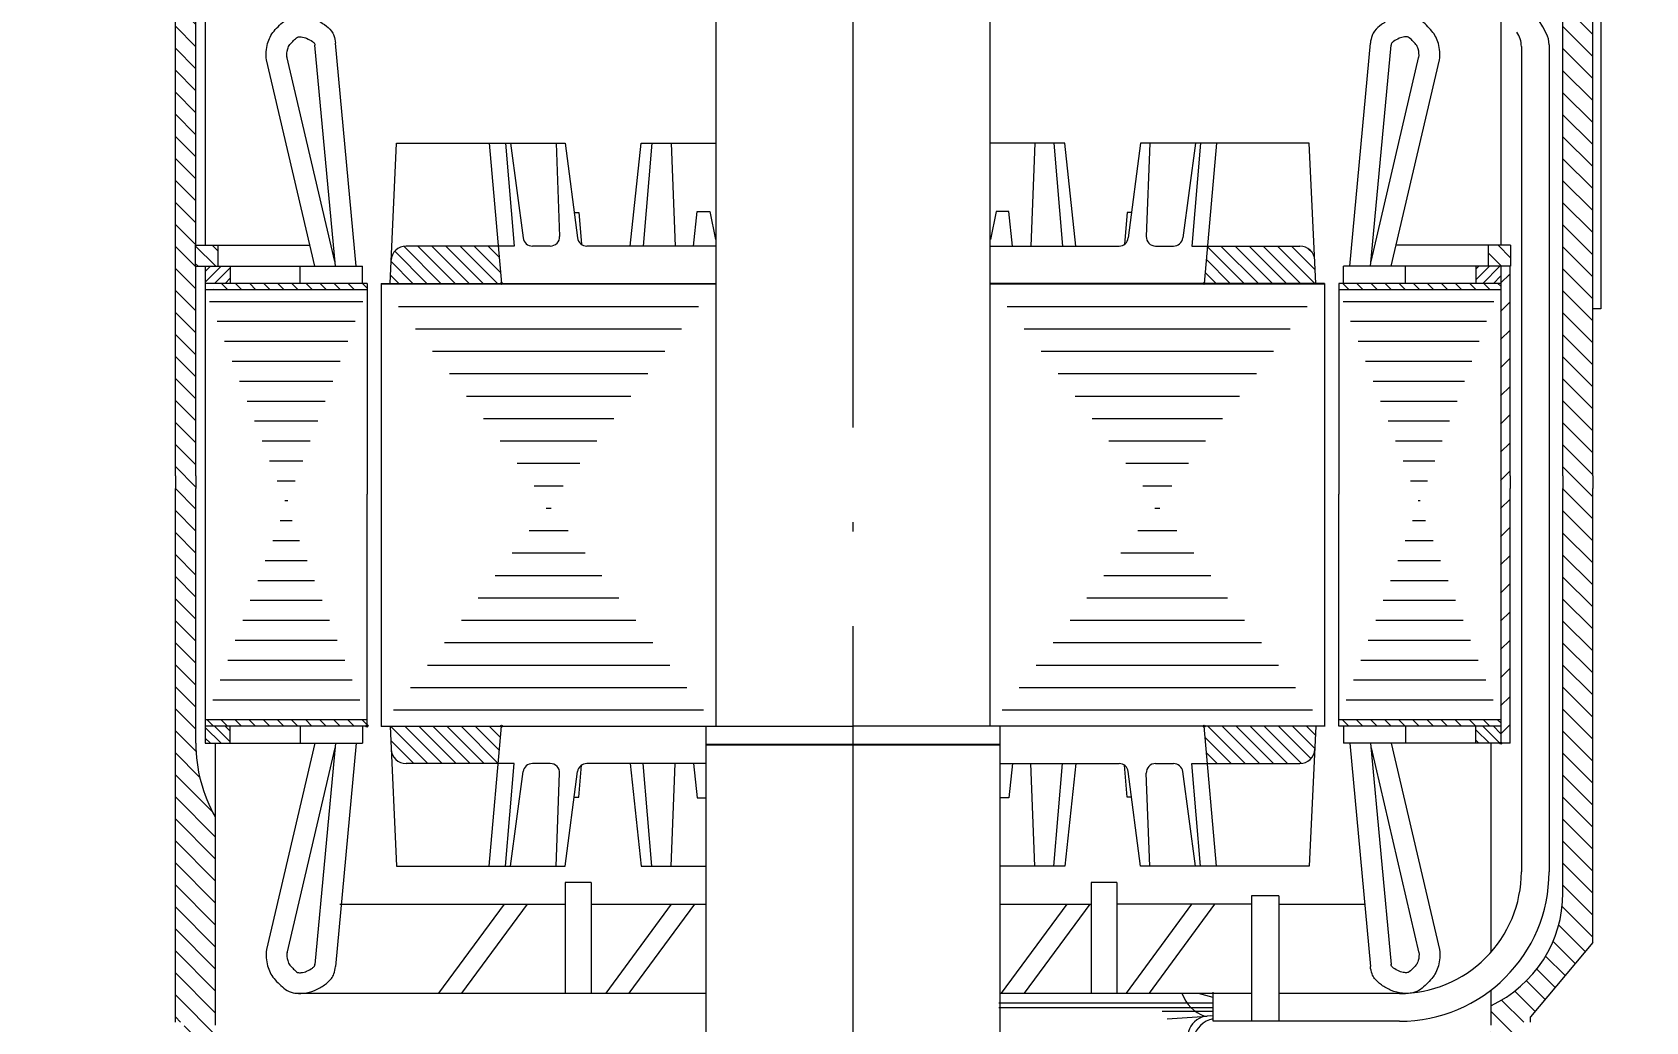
# Model space of a CAD drawing. Extents: x -51258 to 164715, y -112558 to 496610.
# Drawn here: x 73850 to 74702, y 48165 to 48688 of the extents above; entities that cross this region are included whole.
import ezdxf

# ---------------------------------------------------------------- set-up
doc = ezdxf.new("R2010")
doc.units = 0
doc.header["$LTSCALE"] = 1000
doc.header["$PDMODE"] = 32
doc.header["$PDSIZE"] = 1
doc.linetypes.add('DOTE', pattern=[2.42, 2, -0.2, 0.02, -0.2])
doc.layers.add('中心线0.15', color=5, linetype='DOTE', lineweight=15)
doc.layers.add('细线0.15', color=4, linetype='Continuous', lineweight=15)
doc.styles.add('han', font='pdatxt.shx', dxfattribs={"width": 0.7, "bigfont": 'chinese.shx'})
doc.styles.add('图中的汉字和数字', font='njsyeng.shx', dxfattribs={"width": 0.7, "bigfont": 'njsychn.shx'})
doc.dimstyles.new('1比200(加大字号)', dxfattribs={"dimtxt": 700, "dimasz": 240, "dimexe": 240, "dimexo": 30, "dimgap": 20, "dimtad": 1, "dimdec": 0, "dimdsep": 46, "dimtxsty": '图中的汉字和数字', "dimblk": 'ARCHTICK', "dimcen": 2, "dimclrd": 3, "dimclre": 3, "dimclrt": 3, "dimadec": 0, "dimazin": 0, "dimtfac": 1, "dimtdec": 0, "dimtmove": 2, "dimatfit": 3, "dimldrblk": 'ARCHTICK', "dimfxl": 1000, "dimfxlon": 1, "dimarcsym": 0})
pattern_1 = [(315, (125997.9726, 222820.645), (5.81498, 5.81498), [])]

# ---------------------------------------------------------------- blocks, each defined once
blk = doc.blocks.new('*X52')
at = {"color": 0}
for p, q in [((1376, 1858.62), (1376, 1919.18)), ((1536, 1859.82), (1536, 1918.85)), ((1384, 1861.63), (1384, 1916.21)), ((1392, 1864.64), (1392, 1913.25)), ((1520, 1865.76), (1520, 1912.83)), ((1528, 1862.79), (1528, 1915.84)), ((1400, 1867.66), (1400, 1910.28)), ((1408, 1870.67), (1408, 1907.31)), ((1416, 1873.68), (1416, 1904.34)), ((1504, 1871.7), (1504, 1906.8)), ((1512, 1868.73), (1512, 1909.81)), ((1424, 1876.69), (1424, 1901.37)), ((1432, 1879.7), (1432, 1898.41)), ((1480, 1880.6), (1480, 1897.77)), ((1488, 1877.63), (1488, 1900.78)), ((1496, 1874.66), (1496, 1903.79)), ((1440, 1888.92), (1440, 1895.44)), ((1448, 1885.72), (1448, 1892.47)), ((1464, 1886.53), (1464, 1891.75)), ((1472, 1883.57), (1472, 1894.76)), ((1440, 1882.71), (1440, 1888.92)), ((1456, 1888.74), (1456, 1889.5))]:
    blk.add_line(p, q, dxfattribs=at)
blk = doc.blocks.new('*X47')
at = {"color": 0}
for p, q in [((499.36, 1100.12), (492.48, 1106.99)), ((497.94, 1097.29), (492.48, 1102.75)), ((499.36, 1104.36), (496.43, 1107.29)), ((493.7, 1097.29), (492.48, 1098.51)), ((499.36, 591), (493.07, 597.29)), ((499.36, 595.24), (497.31, 597.29)), ((498.82, 587.29), (492.48, 593.64)), ((494.58, 587.29), (492.48, 589.39))]:
    blk.add_line(p, q, dxfattribs=at)
blk = doc.blocks.new('*X54')
at = {"color": 0}
for p, q in [((1368.78, 1464.95), (1370.69, 1466.86)), ((1544, 1464.8), (1546.05, 1466.86)), ((1368.78, 1459.29), (1371.32, 1461.83)), ((1544, 1459.14), (1546.53, 1461.68)), ((1368.78, 1453.64), (1371.32, 1456.17)), ((1544, 1453.49), (1546.53, 1456.02)), ((1368.78, 1447.98), (1371.32, 1450.51)), ((1368.78, 1442.32), (1371.32, 1444.85)), ((1544, 1447.83), (1546.53, 1450.36)), ((1544, 1442.17), (1546.53, 1444.7)), ((1368.78, 1436.67), (1371.32, 1439.2)), ((1544, 1436.52), (1546.53, 1439.05)), ((1368.78, 1431.01), (1371.32, 1433.54)), ((1544, 1430.86), (1546.53, 1433.39)), ((1368.78, 1425.35), (1371.32, 1427.88)), ((1544, 1425.2), (1546.53, 1427.73)), ((1368.78, 1419.69), (1371.32, 1422.23)), ((1544, 1419.54), (1546.53, 1422.08)), ((1368.78, 1414.04), (1371.32, 1416.57)), ((1544, 1413.89), (1546.53, 1416.42)), ((1368.78, 1408.38), (1371.32, 1410.91)), ((1544, 1408.23), (1546.53, 1410.76)), ((1371.15, 1405.09), (1371.32, 1405.26)), ((1544, 1402.57), (1546.53, 1405.11))]:
    blk.add_line(p, q, dxfattribs=at)
blk = doc.blocks.new('*X53')
at = {"color": 0}
for p, q in [((1376, 1403.62), (1376, 1465.1)), ((1536, 1404.87), (1536, 1463.85)), ((1384, 1406.63), (1384, 1462.08)), ((1392, 1409.64), (1392, 1459.07)), ((1520, 1410.89), (1520, 1457.83)), ((1528, 1407.88), (1528, 1460.84)), ((1400, 1412.66), (1400, 1456.06)), ((1408, 1415.67), (1408, 1453.05)), ((1504, 1416.91), (1504, 1451.8)), ((1512, 1413.9), (1512, 1454.81)), ((1416, 1418.68), (1416, 1450.04)), ((1424, 1421.69), (1424, 1447.03)), ((1488, 1422.94), (1488, 1445.78)), ((1496, 1419.92), (1496, 1448.79)), ((1432, 1424.7), (1432, 1444.02)), ((1440, 1427.71), (1440, 1441)), ((1448, 1430.72), (1448, 1437.99)), ((1472, 1428.96), (1472, 1439.76)), ((1480, 1425.95), (1480, 1442.77)), ((1456, 1433.74), (1456, 1434.98)), ((1464, 1431.97), (1464, 1436.75))]:
    blk.add_line(p, q, dxfattribs=at)
blk = doc.blocks.new('*X49')
at = {"color": 0}
for p, q in [((1269, 1717.02), (1269, 1851.03)), ((1440, 1721.79), (1440, 1846.26)), ((1278, 1723.82), (1278, 1844.22)), ((1431, 1728.59), (1431, 1839.45)), ((1287, 1730.63), (1287, 1837.42)), ((1296, 1737.43), (1296, 1830.62)), ((1422, 1735.4), (1422, 1832.65)), ((1305, 1744.23), (1305, 1823.82)), ((1413, 1742.2), (1413, 1825.85)), ((1314, 1751.03), (1314, 1817.02)), ((1404, 1749), (1404, 1819.05)), ((1323, 1757.83), (1323, 1810.21)), ((1395, 1755.8), (1395, 1812.25)), ((1332, 1764.63), (1332, 1803.41)), ((1386, 1762.6), (1386, 1805.45)), ((1341, 1771.44), (1341, 1796.61)), ((1377, 1769.4), (1377, 1798.64)), ((1350, 1778.24), (1350, 1789.81)), ((1368, 1776.21), (1368, 1791.84)), ((1359, 1783.01), (1359, 1785.04)), ((1269, 1472.69), (1269, 1606.69)), ((1278, 1479.49), (1278, 1599.89)), ((1440, 1477.46), (1440, 1601.92)), ((1431, 1484.26), (1431, 1595.12)), ((1287, 1486.3), (1287, 1593.09)), ((1422, 1491.06), (1422, 1588.32)), ((1296, 1493.1), (1296, 1586.29)), ((1413, 1497.87), (1413, 1581.52)), ((1305, 1499.9), (1305, 1579.49)), ((1404, 1504.67), (1404, 1574.72)), ((1314, 1506.7), (1314, 1572.69)), ((1395, 1511.47), (1395, 1567.92)), ((1323, 1513.5), (1323, 1565.88)), ((1386, 1518.27), (1386, 1561.11)), ((1332, 1520.3), (1332, 1559.08)), ((1341, 1527.11), (1341, 1552.28)), ((1377, 1525.07), (1377, 1554.31)), ((1350, 1533.91), (1350, 1545.48)), ((1368, 1531.88), (1368, 1547.51)), ((1359, 1538.68), (1359, 1540.71))]:
    blk.add_line(p, q, dxfattribs=at)
blk = doc.blocks.new('*X45')
at = {"color": 0}
for p, q in [((483.98, 590.05), (486.23, 592.29)), ((484.3, 583.29), (492.48, 591.48)), ((491.37, 583.29), (492.48, 584.4))]:
    blk.add_line(p, q, dxfattribs=at)
blk = doc.blocks.new('*X48')
at = {"color": 0}
for p, q in [((499.25, 1107.29), (495.45, 1111.09)), ((510.57, 1107.29), (506.77, 1111.09)), ((521.88, 1107.29), (518.08, 1111.09)), ((533.2, 1107.29), (529.4, 1111.09)), ((544.51, 1107.29), (540.71, 1111.09)), ((555.82, 1107.29), (552.02, 1111.09)), ((567.14, 1107.29), (563.34, 1111.09)), ((578.45, 1107.29), (574.65, 1111.09)), ((589.76, 1107.29), (585.96, 1111.09)), ((601.08, 1107.29), (597.28, 1111.09)), ((612.39, 1107.29), (608.59, 1111.09)), ((623.7, 1107.29), (619.9, 1111.09)), ((635.02, 1107.29), (631.22, 1111.09)), ((646.33, 1107.29), (642.53, 1111.09)), ((657.65, 1107.29), (653.85, 1111.09)), ((668.96, 1107.29), (665.16, 1111.09)), ((680.27, 1107.29), (676.47, 1111.09))]:
    blk.add_line(p, q, dxfattribs=at)
blk = doc.blocks.new('*X46')
at = {"color": 0}
for p, q in [((483.98, 1106.23), (489.04, 1111.29)), ((487.11, 1102.29), (492.48, 1107.66))]:
    blk.add_line(p, q, dxfattribs=at)
blk = doc.blocks.new('hhhhh')
at = {"layer": '细线0.15'}
h = blk.add_hatch(dxfattribs=at)
h.set_pattern_fill('ANSI31', color=10, scale=65.788988, angle=-90, style=0)
h.set_pattern_definition(pattern_1)
h.paths.add_polyline_path([(127826.72, 221204.33), (127826.72, 220917.91), (127826.72, 220911.33), (127826.72, 220629.34), (127831.33, 220629.34), (127831.33, 220603.02), (127887, 220580.06, -0.303776), (127895.14, 220567.9), (127895.14, 220500.39, -0.414214), (127884.61, 220489.87), (127881.98, 220489.87), (127881.98, 220487.23), (127881.98, 220447.1), (127859.61, 220447.1), (127859.61, 220420.79), (127902.64, 220420.79), (127902.64, 220427), (127912.25, 220427), (127912.25, 220460.92), (127912.25, 220476.71), (127912.25, 220487.23), (127916.19, 220491.18), (127916.19, 220581.99, 0.303776), (127908.05, 220594.15), (127855.91, 220615.65, -0.303776), (127847.77, 220627.82), (127847.77, 220737.78, -0.129617), (127837.51, 220776.71), (127837.51, 220911.33), (127837.51, 220917.91), (127837.51, 221028.68), (127837.25, 221028.68), (127837.25, 221039.86), (127837.51, 221039.86), (127837.51, 221297.44), (127831.59, 221297.44), (127831.59, 221303.02), (127822.77, 221303.02), (127822.77, 221263.54), (127817.77, 221263.54), (127817.77, 221256.96), (127808.3, 221250.89), (127798.83, 221256.96), (127798.83, 221263.54), (127793.83, 221263.54), (127793.83, 221303.02), (127781.98, 221303.02), (127781.98, 221261.75, 0.343601), (127801.87, 221236.23, -0.343601)])
h.paths.add_polyline_path([(127859.61, 220420.79), (127859.61, 220447.1), (127831.33, 220447.1), (127831.33, 220420.79)])
h = blk.add_hatch(dxfattribs=at)
h.set_pattern_fill('ANSI31', color=10, scale=65.788988, angle=-90, style=0)
h.set_pattern_definition(pattern_1)
h.paths.add_polyline_path([(128559.61, 221176.7), (128559.61, 220917.91), (128559.61, 220911.33), (128559.61, 220697.76, -0.292257), (128521.45, 220638.05), (128521.45, 220627.82, -0.303776), (128513.31, 220615.65), (128461.17, 220594.15, 0.303776), (128453.03, 220581.99), (128453.03, 220491.18), (128456.98, 220487.23), (128456.98, 220460.92), (128456.98, 220420.79), (128497.77, 220420.79), (128497.77, 220447.1), (128493.56, 220447.1), (128487.24, 220447.1), (128487.24, 220487.23), (128487.24, 220489.87), (128484.61, 220489.87, -0.414214), (128474.08, 220500.39), (128474.08, 220567.9, -0.303776), (128482.23, 220580.06), (128537.9, 220603.02), (128537.9, 220629.34), (128542.5, 220629.34), (128542.5, 220632.24), (128575.4, 220671.44), (128575.4, 220911.33), (128575.4, 220917.91), (128575.4, 221216.72), (128587.24, 221237.23), (128587.24, 221303.02), (128575.4, 221303.02), (128575.4, 221263.54), (128570.4, 221263.54), (128570.4, 221256.96), (128560.93, 221250.89), (128551.45, 221256.96), (128551.45, 221263.54), (128546.45, 221263.54), (128546.45, 221303.02), (128537.64, 221303.02), (128537.64, 221297.44), (128528.03, 221297.44), (128528.03, 221276.7), (128526.72, 221276.7), (128526.72, 221255.92, -0.199362)])
h.paths.add_polyline_path([(128537.9, 220447.1), (128521.45, 220447.1), (128521.45, 220420.79), (128537.9, 220420.79)], flags=17)
h = blk.add_hatch(dxfattribs=at)
h.set_pattern_fill('_U', color=10, scale=5.263119, angle=135, style=0, pattern_type=0)
h.set_pattern_definition([(135, (124473.252, 216916.8846), (-3.721587, -3.721587), [])])
h.paths.add_polyline_path([(128371.92, 221039.36), (128370.19, 221019.63), (128429.11, 221019.63), (128428.54, 221031.84, 0.40062), (128420.65, 221039.36)])
h.paths.add_polyline_path([(128429.11, 220785.75), (128428.54, 220773.53, -0.40062), (128420.65, 220766.01), (128371.92, 220766.01), (128370.19, 220785.75), (128184.61, 220785.75), (127999.03, 220785.75), (127997.3, 220766.01), (127948.57, 220766.01, -0.40062), (127940.69, 220773.53), (127940.12, 220785.75), (128184.61, 220785.75)])
h.paths.add_polyline_path([(127940.12, 221019.63), (127940.69, 221031.84, -0.40062), (127948.57, 221039.36), (127997.3, 221039.36), (127999.03, 221019.63)])
h = blk.add_hatch(dxfattribs=at)
h.set_pattern_fill('_U', color=10, scale=5.263119, angle=315, style=0, pattern_type=0)
h.set_pattern_definition([(315, (124473.252, 216916.8846), (3.721587, 3.721587), [])])
h.paths.add_polyline_path([(128441.19, 220789.09), (128441.19, 220785.75), (128526.72, 220785.75), (128526.72, 220789.09)])
h.paths.add_polyline_path([(128441.19, 221019.63), (128441.19, 221016.3), (128526.72, 221016.3), (128526.72, 221019.63)])
at = {"color": 10}
blk.add_lwpolyline([(128262.24, 220775.86), (128106.98, 220775.86)], dxfattribs=at)
at = {"layer": '中心线0.15', "ltscale": 0.25}
blk.add_line((128184.61, 222653.55), (128184.61, 218739.75), dxfattribs=at)
at = {"layer": '细线0.15', "color": 10}
for p, q in [((127837.51, 221039.86), (127837.51, 221297.44)), ((128112.24, 221303.02), (128112.24, 220785.75)), ((128256.98, 221303.02), (128256.98, 221039.86)), ((127842.51, 221276.7), (127842.51, 221039.86)), ((128575.4, 220917.91), (128575.4, 221216.72)), ((127826.72, 220917.91), (127826.72, 221204.33)), ((128559.61, 220917.91), (128559.61, 221176.7)), ((128526.72, 221163), (128526.72, 221039.86)), ((128579.53, 221166.71), (128579.53, 221006.18)), ((127911.23, 221028.68), (127900.4, 221145.55)), ((127922.25, 221028.68), (127911.32, 221146.56)), ((128446.98, 221028.68), (128457.91, 221146.56)), ((128457.99, 221028.68), (128468.83, 221145.55)), ((128537.63, 221144.85), (128537.63, 220708.81)), ((128552.29, 221145.6), (128552.29, 220708.81)), ((127900.31, 221028.68), (127874.82, 221137.69)), ((127910.99, 221031.17), (127885.67, 221139.48)), ((128458.24, 221031.17), (128483.56, 221139.48)), ((128468.92, 221028.68), (128494.41, 221137.69)), ((128256.98, 221112.51), (128256.98, 220841.43)), ((127940.12, 221019.63), (127943.57, 221093.64)), ((127943.57, 221093.64), (128032.67, 221093.64)), ((127992.54, 221093.64), (127999.03, 221019.63)), ((128001.01, 221093.64), (128005.67, 221039.36)), ((128003.66, 221093.64), (128010.42, 221043.64)), ((128027.78, 221093.64), (128029.7, 221044.49)), ((128032.67, 221093.64), (128039.17, 221043.66)), ((128066.89, 221039.36), (128072.73, 221093.64)), ((128072.73, 221093.64), (128112.24, 221093.64)), ((128078.44, 221093.64), (128073.86, 221039.36)), ((128088.61, 221093.64), (128090.65, 221039.36)), ((128296.49, 221093.64), (128256.98, 221093.64)), ((128280.61, 221093.64), (128278.58, 221039.36)), ((128290.78, 221093.64), (128295.36, 221039.36)), ((128302.34, 221039.36), (128296.49, 221093.64)), ((128336.56, 221093.64), (128330.05, 221043.66)), ((128425.65, 221093.64), (128336.56, 221093.64)), ((128341.44, 221093.64), (128339.53, 221044.49)), ((128365.57, 221093.64), (128358.81, 221043.64)), ((128368.21, 221093.64), (128363.55, 221039.36)), ((128376.69, 221093.64), (128370.19, 221019.63)), ((128429.11, 221019.63), (128425.65, 221093.64)), ((128037.42, 221057.13), (128039.79, 221057.13)), ((128039.79, 221057.13), (128041.2, 221040.28)), ((128100.31, 221039.36), (128102.34, 221057.57)), ((128102.34, 221057.57), (128108.95, 221057.57)), ((128108.95, 221057.57), (128112, 221042.81)), ((128260.27, 221057.57), (128257.22, 221042.81)), ((128266.88, 221057.57), (128260.27, 221057.57)), ((128268.92, 221039.36), (128266.88, 221057.57)), ((128329.44, 221057.13), (128328.02, 221040.28)), ((128331.8, 221057.13), (128329.44, 221057.13)), ((127837.25, 221039.86), (127897.69, 221039.86)), ((127837.25, 221039.86), (127897.69, 221039.86)), ((127837.25, 221039.86), (127837.25, 221028.68)), ((127837.25, 221039.86), (127837.25, 221028.68)), ((127849.09, 221039.86), (127849.09, 221028.68)), ((128531.98, 221039.86), (128471.53, 221039.86)), ((128531.98, 221039.86), (128471.53, 221039.86)), ((128520.14, 221039.86), (128520.14, 221028.68)), ((128531.98, 221039.86), (128531.98, 221028.68)), ((128531.98, 221039.86), (128531.98, 221028.68)), ((128005.67, 221039.36), (127948.57, 221039.36)), ((128024.77, 221039.36), (128015.31, 221039.36)), ((128112.24, 221039.36), (128044.07, 221039.36)), ((128256.98, 221039.36), (128325.16, 221039.36)), ((128344.46, 221039.36), (128353.92, 221039.36)), ((128363.55, 221039.36), (128420.65, 221039.36)), ((127837.25, 221028.68), (127925.52, 221028.68)), ((127837.51, 220917.91), (127837.51, 221028.68)), ((127842.51, 221028.68), (127842.51, 220917.91)), ((127842.51, 221028.68), (127842.51, 220917.91)), ((127855.67, 221028.68), (127855.67, 221019.63)), ((127892.71, 221019.63), (127892.71, 221028.68)), ((127925.52, 221019.63), (127925.52, 221028.68)), ((128531.98, 221028.68), (128443.7, 221028.68)), ((128443.7, 221019.63), (128443.7, 221028.68)), ((128476.51, 221019.63), (128476.51, 221028.68)), ((128513.56, 221028.68), (128513.56, 221019.63)), ((128526.72, 221028.68), (128526.72, 220917.91)), ((128526.72, 221028.68), (128526.72, 220917.91)), ((128531.72, 220917.91), (128531.72, 221028.68)), ((127928.04, 221019.63), (127842.51, 221019.63)), ((127928.04, 221016.3), (127842.51, 221016.3)), ((127928.04, 221019.63), (127928.04, 220908.28)), ((127935.49, 221019.63), (127935.49, 220785.59)), ((127935.49, 221019.63), (128112.24, 221019.63)), ((128433.73, 221019.63), (128256.98, 221019.63)), ((128433.73, 221019.63), (128433.73, 220785.59)), ((128526.72, 221019.63), (128441.19, 221019.63)), ((128441.19, 221019.63), (128441.19, 220908.28)), ((128526.72, 221016.3), (128441.19, 221016.3)), ((128579.53, 221006.18), (128575.4, 221006.18)), ((127826.72, 220917.91), (127826.72, 220911.33)), ((127837.51, 220917.91), (127837.51, 220911.33)), ((127842.51, 220917.91), (127842.51, 220911.33)), ((127842.51, 220917.91), (127842.51, 220911.33)), ((128526.72, 220917.91), (128526.72, 220911.33)), ((128526.72, 220917.91), (128526.72, 220911.33)), ((128531.72, 220917.91), (128531.72, 220911.33)), ((128559.61, 220917.91), (128559.61, 220911.33)), ((128575.4, 220917.91), (128575.4, 220911.33)), ((127826.72, 220629.34), (127826.72, 220911.33)), ((127837.51, 220776.71), (127837.51, 220911.33)), ((127842.51, 220911.33), (127842.51, 220776.71)), ((127842.51, 220911.33), (127842.51, 220776.71)), ((127928.04, 220785.75), (127928.04, 220908.28)), ((128441.19, 220785.75), (128441.19, 220908.28)), ((128526.72, 220911.33), (128526.72, 220776.71)), ((128526.72, 220911.33), (128526.72, 220776.71)), ((128531.72, 220776.71), (128531.72, 220911.33)), ((128559.61, 220697.76), (128559.61, 220911.33)), ((128575.4, 220671.44), (128575.4, 220911.33)), ((128256.98, 220841.43), (128256.98, 220785.75)), ((128256.98, 220841.43), (128256.98, 220837.94)), ((127928.04, 220789.09), (127842.51, 220789.09)), ((127928.04, 220785.75), (127842.51, 220785.75)), ((127855.67, 220776.71), (127855.67, 220785.75)), ((127892.71, 220785.75), (127892.71, 220776.71)), ((127925.52, 220785.75), (127925.52, 220776.71)), ((127935.49, 220785.75), (128184.61, 220785.75)), ((127940.12, 220785.74), (127943.57, 220711.73)), ((127992.54, 220711.73), (127999.03, 220785.74)), ((128106.98, 220785.75), (128106.98, 220550.39)), ((128433.73, 220785.75), (128184.61, 220785.75)), ((128262.24, 220785.75), (128262.24, 220550.39)), ((128376.69, 220711.73), (128370.19, 220785.74)), ((128429.11, 220785.74), (128425.65, 220711.73)), ((128526.72, 220789.09), (128441.19, 220789.09)), ((128526.72, 220785.75), (128441.19, 220785.75)), ((128443.7, 220785.75), (128443.7, 220776.71)), ((128476.51, 220785.75), (128476.51, 220776.71)), ((128513.56, 220776.71), (128513.56, 220785.75)), ((127842.51, 220776.71), (127925.52, 220776.71)), ((127847.77, 220776.71), (127847.77, 220627.82)), ((127900.31, 220776.71), (127874.82, 220667.69)), ((127911.23, 220776.71), (127900.4, 220659.84)), ((127922.25, 220776.71), (127911.32, 220658.82)), ((128531.72, 220776.71), (128443.7, 220776.71)), ((128446.98, 220776.71), (128457.91, 220658.82)), ((128457.99, 220776.71), (128468.83, 220659.84)), ((128468.92, 220776.71), (128494.41, 220667.69)), ((128521.45, 220776.71), (128521.45, 220702.46)), ((127910.99, 220774.21), (127885.67, 220665.91)), ((128458.24, 220774.21), (128483.56, 220665.91)), ((128005.67, 220766.01), (127948.57, 220766.01)), ((128001.01, 220711.73), (128005.67, 220766.01)), ((128003.66, 220711.73), (128010.42, 220761.73)), ((128024.77, 220766.01), (128015.31, 220766.01)), ((128027.78, 220711.73), (128029.7, 220760.88)), ((128032.67, 220711.73), (128039.17, 220761.71)), ((128039.79, 220748.24), (128041.2, 220765.09)), ((128106.98, 220766.01), (128044.07, 220766.01)), ((128066.89, 220766.01), (128072.73, 220711.73)), ((128078.44, 220711.73), (128073.86, 220766.01)), ((128088.61, 220711.73), (128090.65, 220766.01)), ((128100.31, 220766.01), (128102.34, 220747.8)), ((128262.24, 220766.01), (128325.16, 220766.01)), ((128268.92, 220766.01), (128266.88, 220747.8)), ((128280.61, 220711.73), (128278.58, 220766.01)), ((128290.78, 220711.73), (128295.36, 220766.01)), ((128302.34, 220766.01), (128296.49, 220711.73)), ((128329.44, 220748.24), (128328.02, 220765.09)), ((128336.56, 220711.73), (128330.05, 220761.71)), ((128341.44, 220711.73), (128339.53, 220760.88)), ((128344.46, 220766.01), (128353.92, 220766.01)), ((128365.57, 220711.73), (128358.81, 220761.73)), ((128363.55, 220766.01), (128420.65, 220766.01)), ((128368.21, 220711.73), (128363.55, 220766.01)), ((128037.42, 220748.24), (128039.79, 220748.24)), ((128102.34, 220747.8), (128106.98, 220747.8)), ((128266.88, 220747.8), (128262.24, 220747.8)), ((128331.8, 220748.24), (128329.44, 220748.24)), ((127943.57, 220711.73), (128032.67, 220711.73)), ((128072.73, 220711.73), (128106.98, 220711.73)), ((128296.49, 220711.73), (128262.24, 220711.73)), ((128425.65, 220711.73), (128336.56, 220711.73)), ((128032.67, 220703.07), (128032.67, 220644.52)), ((128046.32, 220703.07), (128032.67, 220703.07)), ((128046.32, 220703.07), (128046.32, 220644.52)), ((128310.37, 220703.07), (128310.37, 220644.52)), ((128324.03, 220703.07), (128310.37, 220703.07)), ((128324.03, 220703.07), (128324.03, 220644.52)), ((128521.45, 220702.46), (128521.45, 220680.38)), ((127913.63, 220691.67), (128032.84, 220691.67)), ((128000.31, 220691.67), (127965.75, 220644.64)), ((128012.49, 220691.67), (127977.93, 220644.64)), ((128046.26, 220691.67), (128106.98, 220691.67)), ((128088.65, 220691.67), (128054.09, 220644.64)), ((128100.83, 220691.67), (128066.27, 220644.64)), ((128262.24, 220691.67), (128310.19, 220691.67)), ((128297.5, 220691.67), (128262.94, 220644.64)), ((128309.68, 220691.67), (128275.12, 220644.64)), ((128395.37, 220691.67), (128324.25, 220691.67)), ((128363.39, 220691.67), (128328.83, 220644.64)), ((128375.57, 220691.67), (128341.01, 220644.64)), ((128395.07, 220696.07), (128395.07, 220629.87)), ((128409.47, 220696.07), (128395.07, 220696.07)), ((128409.47, 220696.07), (128409.47, 220629.87)), ((128409.8, 220691.71), (128454.86, 220691.71)), ((128521.45, 220680.38), (128521.45, 220666.17)), ((128575.4, 220671.44), (128542.5, 220632.24)), ((128106.98, 220644.52), (127889.87, 220644.52)), ((128374.83, 220639.34), (128261.67, 220639.34)), ((128395.07, 220644.52), (128262.24, 220644.52)), ((128374.83, 220642.42), (128367.07, 220644.52)), ((128374.83, 220629.87), (128374.83, 220645.29)), ((128477.29, 220644.52), (128409.47, 220644.52)), ((128521.45, 220646.22), (128521.45, 220627.82)), ((127826.72, 220629.34), (127826.72, 220632.24)), ((128374.83, 220636.91), (128261.67, 220636.91)), ((128347.96, 220635.13), (128374.83, 220635.13)), ((128350.59, 220631.19), (128371.64, 220632.5)), ((128374.83, 220634.05), (128374.8, 220634.05)), ((128542.5, 220629.34), (128542.5, 220632.24)), ((128473.34, 220629.87), (128374.83, 220629.87))]:
    blk.add_line(p, q, dxfattribs=at)
for points in [[(127874.82, 221137.69, -0.093385), (127875.44, 221146.31, -0.10918), (127878.83, 221152.9, -0.058512), (127884.89, 221158.67, -0.111398), (127888.93, 221160.48, -0.077897), (127894.44, 221160.73, -0.071035), (127900.28, 221159.22, -0.056629), (127905.49, 221156.32, -0.067755), (127909.12, 221152.9, -0.086606), (127910.45, 221150.51, -0.058372), (127911.32, 221146.56)], [(128494.41, 221137.69, 0.093385), (128493.79, 221146.31, 0.10918), (128490.39, 221152.9, 0.058512), (128484.34, 221158.67, 0.111398), (128480.3, 221160.48, 0.077897), (128474.79, 221160.73, 0.071035), (128468.94, 221159.22, 0.056629), (128463.73, 221156.32, 0.067755), (128460.11, 221152.9, 0.086606), (128458.78, 221150.51, 0.058372), (128457.91, 221146.56)], [(127885.71, 221138.94, -0.093385), (127886.04, 221143.51, -0.10918), (127887.27, 221145.9, -0.056404), (127891.31, 221149.77, -0.070542), (127893.22, 221149.83, -0.071035), (127896.07, 221149.09, -0.056629), (127899.11, 221147.4, -0.049891), (127900.23, 221146.41, -0.037983), (127900.41, 221145.46, -0.037983)], [(128483.51, 221138.94, 0.093385), (128483.18, 221143.51, 0.10918), (128481.95, 221145.9, 0.056404), (128477.92, 221149.77, 0.070542), (128476, 221149.83, 0.071035), (128473.16, 221149.09, 0.056629), (128470.11, 221147.4, 0.049891), (128468.99, 221146.41, 0.037983), (128468.82, 221145.46, 0.037983)], [(127874.82, 220667.69, 0.093385), (127875.44, 220659.07, 0.10918), (127878.83, 220652.48, 0.058512), (127884.89, 220646.71, 0.111398), (127888.93, 220644.9, 0.077897), (127894.44, 220644.65, 0.071035), (127900.28, 220646.16, 0.056629), (127905.49, 220649.06, 0.067755), (127909.12, 220652.48, 0.086606), (127910.45, 220654.87, 0.058372), (127911.32, 220658.82)], [(127885.71, 220666.44, 0.093385), (127886.04, 220661.87, 0.10918), (127887.27, 220659.49, 0.056404), (127891.31, 220655.61, 0.070542), (127893.22, 220655.56, 0.071035), (127896.07, 220656.29, 0.056629), (127899.11, 220657.98, 0.049891), (127900.23, 220658.97, 0.037983), (127900.41, 220659.93, 0.037983)], [(128494.41, 220667.69, -0.093385), (128493.79, 220659.07, -0.10918), (128490.39, 220652.48, -0.058512), (128484.34, 220646.71, -0.111398), (128480.3, 220644.9, -0.077897), (128474.79, 220644.65, -0.071035), (128468.94, 220646.16, -0.056629), (128463.73, 220649.06, -0.067755), (128460.11, 220652.48, -0.086606), (128458.78, 220654.87, -0.058372), (128457.91, 220658.82)], [(128483.51, 220666.44, -0.093385), (128483.18, 220661.87, -0.10918), (128481.95, 220659.49, -0.056404), (128477.92, 220655.61, -0.070542), (128476, 220655.56, -0.071035), (128473.16, 220656.29, -0.056629), (128470.11, 220657.98, -0.049891), (128468.99, 220658.97, -0.037983), (128468.82, 220659.93, -0.037983)]]:
    blk.add_lwpolyline(points, format="xyb", dxfattribs=at)
for centre, radius, start, end in [((128465.68, 221106.65), 96.3, 27.93737, 97.99143), ((128524.47, 221144.85), 13.16, 0, 34.42535), ((128539.13, 221145.6), 13.16, 0, 27.93737), ((128015.31, 221044.3), 4.93, 187.70111, 270), ((128024.77, 221044.3), 4.93, 270, 2.23225), ((128044.07, 221044.3), 4.93, 187.41934, 270), ((128325.16, 221044.3), 4.93, 270, 352.58066), ((128344.46, 221044.3), 4.93, 177.76775, 270), ((128353.92, 221044.3), 4.93, 270, 352.29889), ((127948.57, 221031.47), 7.89, 90, 177.32814), ((128420.65, 221031.47), 7.89, 2.67186, 90), ((127916.46, 220776.71), 78.95, 180, 209.54136), ((127948.57, 220773.9), 7.89, 182.67186, 270), ((128420.65, 220773.9), 7.89, 270, 357.32814), ((128015.31, 220761.07), 4.93, 90, 172.29889), ((128024.77, 220761.07), 4.93, 357.76775, 90), ((128044.07, 220761.07), 4.93, 90, 172.58066), ((128325.16, 220761.07), 4.93, 7.41934, 90), ((128344.46, 220761.07), 4.93, 90, 182.23225), ((128353.92, 220761.07), 4.93, 7.70111, 90), ((128473.34, 220708.81), 64.29, 269.9694, 0), ((128473.34, 220708.81), 78.95, 270, 0), ((128493.82, 220697.76), 65.79, 294.83459, 0), ((128376.9, 220650.92), 19.56, 199.65382, 250.34618), ((128372.86, 220621.23), 11.44, 80.26488, 201.07446), ((128377.38, 220618.3), 13.16, 101.19369, 167.58763)]:
    blk.add_arc(centre, radius, start, end, dxfattribs=at)
for p in [(127999.03, 221019.63), (128370.19, 221019.63), (127927.77, 220785.75), (127928.04, 220786.02), (127999.03, 220785.74), (128370.19, 220785.74), (128526.72, 220776.71)]:
    blk.add_point(p, dxfattribs=at)
at = {"layer": '细线0.15', "color": 10, "yscale": 1.315779766816557, "zscale": 1.315779766816557, "rotation": 270}
for name, p, xscale in [('*X45', (127069.76, 221676.67), 1.315779766816557), ('*X46', (127069.76, 221676.67), 1.315779766816557), ('*X47', (127069.76, 221676.67), 1.315779766816557), ('*X48', (127069.76, 221676.67), 1.315779766816557), ('*X54', (125997.97, 222820.64), 1.315779766816557), ('*X49', (125997.97, 222689.07), 1.315779766816557), ('*X53', (125997.97, 222820.64), 1.315779766816557), ('*X52', (125997.97, 222820.64), 1.315779766816557), ('*X47', (127069.76, 220128.71), -1.315779766816557)]:
    blk.add_blockref(name, p, dxfattribs=dict(at, xscale=xscale))
blk = doc.blocks.new('_ArchTick')
at = {"color": 0, "linetype": 'ByBlock', "const_width": 0.4}
blk.add_lwpolyline([(-0.5, -0.5), (0.5, 0.5)], dxfattribs=at)
blk = doc.blocks.new('*D249')
at = {"color": 3, "lineweight": -2, "transparency": 16777216}
for p, q in [((60733.01, 54055.1), (60733.01, 55295.1)), ((79732.94, 54055.1), (79732.94, 55295.1)), ((60733.01, 55055.1), (79732.94, 55055.1))]:
    blk.add_line(p, q, dxfattribs=at)
at = {"layer": 'Defpoints', "color": 0, "transparency": 16777216}
for p in [(79732.94, 55055.1), (60733.01, 45856.12), (79732.94, 44007.86)]:
    blk.add_point(p, dxfattribs=at)
at = {"color": 3, "lineweight": -2, "transparency": 16777216, "xscale": 240, "yscale": 240, "zscale": 240, "rotation": 180}
blk.add_blockref('_ArchTick', (60733.01, 55055.1), dxfattribs=at)
at = {"color": 3, "lineweight": -2, "transparency": 16777216, "xscale": 240, "yscale": 240, "zscale": 240}
blk.add_blockref('_ArchTick', (79732.94, 55055.1), dxfattribs=at)
at = {"color": 3, "transparency": 16777216, "insert": (70232.98, 55425.1), "char_height": 700, "attachment_point": 5, "style": 'han'}
blk.add_mtext('19000', dxfattribs=at)
blk = doc.blocks.new('*D252')
at = {"color": 3, "lineweight": -2, "transparency": 16777216}
for p, q in [((40332.98, 55133.84), (40332.98, 56373.84)), ((105132.98, 55133.84), (105132.98, 56373.84)), ((40332.98, 56133.84), (105132.98, 56133.84))]:
    blk.add_line(p, q, dxfattribs=at)
at = {"layer": 'Defpoints', "color": 0, "transparency": 16777216}
for p in [(105132.98, 56133.84), (105132.98, 46491.91), (40332.98, 45802.94)]:
    blk.add_point(p, dxfattribs=at)
at = {"color": 3, "lineweight": -2, "transparency": 16777216, "xscale": 240, "yscale": 240, "zscale": 240, "rotation": 180}
blk.add_blockref('_ArchTick', (40332.98, 56133.84), dxfattribs=at)
at = {"color": 3, "lineweight": -2, "transparency": 16777216, "xscale": 240, "yscale": 240, "zscale": 240}
blk.add_blockref('_ArchTick', (105132.98, 56133.84), dxfattribs=at)
at = {"color": 3, "transparency": 16777216, "insert": (72732.98, 56503.84), "char_height": 700, "attachment_point": 5, "style": 'han'}
blk.add_mtext('64800', dxfattribs=at)

msp = doc.modelspace()

# ---------------------------------------------------------------- block references
msp.add_blockref('hhhhh', (-53901.63, -172464.65))

# ---------------------------------------------------------------- dimensions: what is measured, and where the dimension line sits
for base, p1, p2, picture, middle in [((105132.98, 56133.84), (40332.98, 45802.94), (105132.98, 46491.91), '*D252', (72732.98, 56503.84)), ((79732.94, 55055.1), (60733.01, 45856.12), (79732.94, 44007.86), '*D249', (70232.98, 55425.1))]:
    dim = msp.add_linear_dim(base=base, p1=p1, p2=p2, dimstyle='1比200(加大字号)', override={"dimtxsty": 'han'})
    dim.commit()
    dim.dimension.update_dxf_attribs({"geometry": picture, "text_midpoint": middle})

doc.saveas('drawing.dxf')
